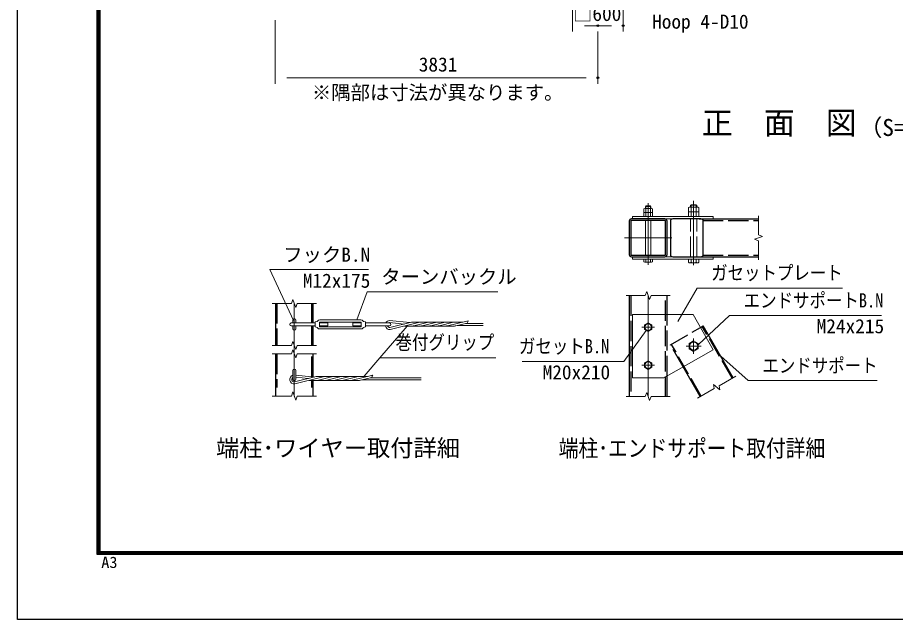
# Model space of a CAD drawing. Units: millimetres, scale not verified. Extents: x -14699 to 14701, y -10394 to 10396.
# Drawn here: x -14699 to -4281, y -10394 to -3245 of the extents above; entities that cross this region are included whole.
import ezdxf
from ezdxf.enums import TextEntityAlignment as Align

# ---------------------------------------------------------------- set-up
doc = ezdxf.new("R2010")
doc.units = ezdxf.units.MM
doc.header["$LTSCALE"] = 40
doc.header["$PDMODE"] = 32
doc.header["$PDSIZE"] = 20
doc.linetypes.add('DASHED', pattern=[7.5, 6, -1.5])
doc.linetypes.add('USER1', pattern=[50.8, 31.75, -6.35, 6.35, -6.35])
for name, color, linetype, lineweight in [('0-0_D-TTL-TXT', 7, 'Continuous', 13), ('0-1_D-STR1', 1, 'Continuous', 25), ('0-2_D-BMK', 2, 'USER1', 13), ('0-3_D-STR3', 3, 'Continuous', 13), ('0-5_D-STR-DIM', 7, 'Continuous', 13), ('0-8_D-STR-TXT', 7, 'Continuous', 13), ('0-C_D-TTL', 7, 'Continuous', 25)]:
    doc.layers.add(name, color=color, linetype=linetype, lineweight=lineweight)
doc.layers.add('0-7_Defpoints', color=8, linetype='Continuous')
doc.styles.add('ＭＳ ゴシック', font='')
doc.styles.get('ＭＳ ゴシック').set_extended_font_data('MS Gothic')

msp = doc.modelspace()

# ---------------------------------------------------------------- linework, layer by layer
at = {"layer": '0-1_D-STR1'}
for p, q in [((-7440.46, -5663.63), (-7440.46, -6059.63)), ((-7422.46, -5663.63), (-7422.46, -6059.63)), ((-7017.46, -5636.63), (-7413.46, -5636.63)), ((-7017.46, -5654.63), (-7413.46, -5654.63)), ((-7008.46, -6059.63), (-7008.46, -5663.63)), ((-6990.46, -6059.63), (-6990.46, -5663.63)), ((-6951.16, -5663.63), (-6951.16, -6059.63)), ((-6588.45, -5636.63), (-6924.16, -5636.63)), ((-6611.89, -5636.63), (-5906.6, -5636.63)), ((-6561.45, -6059.63), (-6561.45, -5663.63)), ((-7413.46, -6068.63), (-7017.46, -6068.63)), ((-7413.46, -6086.63), (-7017.46, -6086.63)), ((-6924.16, -6086.63), (-6588.45, -6086.63)), ((-6611.89, -6086.63), (-5906.6, -6086.63)), ((-7440.46, -6547.67), (-7440.46, -7747.67)), ((-6990.46, -6772.67), (-6990.46, -6547.67)), ((-11639.56, -6640.29), (-11639.56, -7140.29)), ((-11189.56, -6872.29), (-11189.56, -6640.29)), ((-11189.56, -7140.29), (-11189.56, -6908.29)), ((-6594.39, -6927.66), (-6561.45, -6908.64)), ((-6206.94, -7522.67), (-6561.45, -6908.64)), ((-11639.56, -7240.29), (-11639.56, -7740.29)), ((-11189.56, -7513.49), (-11189.56, -7240.29)), ((-6596.66, -7747.67), (-6800.6, -7394.42)), ((-11189.56, -7740.29), (-11189.56, -7555.28)), ((-6990.46, -7747.67), (-6990.46, -7501.51))]:
    msp.add_line(p, q, dxfattribs=at)
at = {"layer": '0-1_D-STR1', "linetype": 'DASHED'}
for p, q in [((-6565.07, -5654.63), (-5906.6, -5654.63)), ((-6565.07, -6068.63), (-5906.6, -6068.63)), ((-7422.46, -6547.67), (-7422.46, -7747.67)), ((-7008.46, -7747.67), (-7008.46, -6547.67)), ((-11621.56, -6640.29), (-11621.56, -7140.29)), ((-11207.56, -6872.29), (-11207.56, -6640.29)), ((-6990.46, -7501.51), (-6990.46, -6772.67)), ((-11207.56, -7140.29), (-11207.56, -6908.29)), ((-6951.16, -7133.64), (-6594.39, -6927.66)), ((-6218.64, -7529.42), (-6573.14, -6915.39)), ((-6800.6, -7394.42), (-6951.16, -7133.64)), ((-6584.96, -7740.92), (-6939.47, -7126.89)), ((-11621.56, -7240.29), (-11621.56, -7640.29)), ((-11207.56, -7511.62), (-11207.56, -7240.29)), ((-11207.56, -7640.29), (-11207.56, -7555.28))]:
    msp.add_line(p, q, dxfattribs=at)
at = {"layer": '0-1_D-STR1'}
for centre, radius, start, end in [((-7413.46, -5663.63), 27, 90, 180), ((-7413.46, -5663.63), 9, 90, 180), ((-7017.46, -5663.63), 27, 0, 90), ((-7017.46, -5663.63), 9, 0, 90), ((-6924.16, -5663.63), 27, 90, 180), ((-6588.45, -5663.63), 27, 0, 90), ((-7413.46, -6059.63), 27, 180, 270), ((-7413.46, -6059.63), 9, 180, 270), ((-7017.46, -6059.63), 27, 270, 0), ((-7017.46, -6059.63), 9, 270, 0), ((-6924.16, -6059.63), 27, 180, 270), ((-6588.45, -6059.63), 27, 270, 0)]:
    msp.add_arc(centre, radius, start, end, dxfattribs=at)
at = {"layer": '0-2_D-BMK'}
for p, q in [((-7215.46, -6181.8), (-7215.46, -5450.31)), ((-6675.46, -6188.15), (-6675.46, -5423.31)), ((-7496.71, -5861.63), (-6934.21, -5861.63)), ((-7215.46, -7747.67), (-7215.46, -6547.67)), ((-11414.56, -7740.29), (-11414.56, -6640.29)), ((-7140.46, -6922.67), (-7290.46, -6922.67)), ((-6675.46, -7057.67), (-6675.46, -7237.67)), ((-6765.46, -7147.67), (-6585.46, -7147.67)), ((-7140.46, -7372.67), (-7290.46, -7372.67))]:
    msp.add_line(p, q, dxfattribs=at)
at = {"layer": '0-3_D-STR3'}
for p, q in [((-7267.36, -5561.63), (-7267.36, -5517.83)), ((-7255.15, -5513.63), (-7176.52, -5513.63)), ((-7245.46, -5487.69), (-7241.4, -5483.63)), ((-7245.46, -5513.63), (-7245.46, -5487.69)), ((-7245.46, -5487.69), (-7185.46, -5487.69)), ((-7241.41, -5561.63), (-7241.41, -5517.83)), ((-7241.4, -5483.63), (-7189.52, -5483.63)), ((-7241.4, -5513.63), (-7241.4, -5483.63)), ((-7189.52, -5513.63), (-7189.52, -5483.63)), ((-7185.46, -5487.69), (-7189.52, -5483.63)), ((-7189.51, -5561.63), (-7189.51, -5517.83)), ((-7185.46, -5513.63), (-7185.46, -5487.69)), ((-7163.56, -5517.83), (-7163.56, -5561.63)), ((-6737.86, -5552.63), (-6737.86, -5501.63)), ((-6722.54, -5495.63), (-6626.01, -5495.63)), ((-6711.46, -5473.5), (-6706.58, -5468.63)), ((-6711.46, -5495.63), (-6711.46, -5473.5)), ((-6711.46, -5473.5), (-6639.46, -5473.5)), ((-6706.66, -5552.63), (-6706.66, -5501.63)), ((-6706.58, -5468.63), (-6644.33, -5468.63)), ((-6706.58, -5495.63), (-6706.58, -5468.63)), ((-6644.33, -5495.63), (-6644.33, -5468.63)), ((-6644.33, -5468.63), (-6639.46, -5473.5)), ((-6644.26, -5552.63), (-6644.26, -5501.63)), ((-6639.46, -5495.63), (-6639.46, -5473.5)), ((-6613.06, -5501.63), (-6613.06, -5552.63)), ((-7402.96, -5609.63), (-6442.96, -5609.63)), ((-7402.96, -5609.63), (-7402.96, -5636.63)), ((-7267.36, -5561.63), (-7163.56, -5561.63)), ((-7267.36, -5609.63), (-7267.36, -5565.83)), ((-7267.36, -5609.63), (-7163.56, -5609.63)), ((-7255.15, -5561.63), (-7176.52, -5561.63)), ((-7241.41, -5609.63), (-7241.41, -5565.83)), ((-7189.51, -5609.63), (-7189.51, -5565.83)), ((-7163.56, -5565.83), (-7163.56, -5609.63)), ((-6737.86, -5552.63), (-6613.06, -5552.63)), ((-6737.86, -5609.63), (-6737.86, -5558.63)), ((-6737.86, -5609.63), (-6613.06, -5609.63)), ((-6722.54, -5552.63), (-6626.01, -5552.63)), ((-6706.66, -5609.63), (-6706.66, -5558.63)), ((-6644.26, -5609.63), (-6644.26, -5558.63)), ((-6613.06, -5558.63), (-6613.06, -5609.63)), ((-6442.96, -5609.63), (-6442.96, -5636.63)), ((-7402.96, -5636.63), (-6442.96, -5636.63)), ((-7245.46, -6068.63), (-7245.46, -5654.63)), ((-7185.46, -6068.63), (-7185.46, -5654.63)), ((-7402.96, -6086.63), (-6442.96, -6086.63)), ((-7402.96, -6113.63), (-7402.96, -6086.63)), ((-7402.96, -6113.63), (-6442.96, -6113.63)), ((-7267.36, -6113.63), (-7163.56, -6113.63)), ((-7267.36, -6148.43), (-7267.36, -6113.63)), ((-7241.41, -6148.43), (-7241.41, -6113.63)), ((-7189.51, -6148.43), (-7189.51, -6113.63)), ((-7163.56, -6148.43), (-7163.56, -6113.63)), ((-6737.86, -6113.63), (-6613.06, -6113.63)), ((-6737.86, -6152.63), (-6737.86, -6113.63)), ((-6706.66, -6152.63), (-6706.66, -6113.63)), ((-6644.26, -6152.63), (-6644.26, -6113.63)), ((-6613.06, -6152.63), (-6613.06, -6113.63)), ((-6442.96, -6113.63), (-6442.96, -6086.63)), ((-7255.15, -6152.63), (-7176.52, -6152.63)), ((-6722.54, -6158.63), (-6626.01, -6158.63)), ((-11450.56, -6872.29), (-11168.57, -6872.29)), ((-11432.56, -6839.29), (-11432.56, -6872.29)), ((-11396.56, -6839.29), (-11396.56, -6872.29)), ((-11168.57, -6860.29), (-11145.17, -6855.28)), ((-11168.57, -6920.29), (-11168.57, -6860.29)), ((-11117.57, -6912.79), (-11117.57, -6867.79)), ((-11117.57, -6872.29), (-11018.57, -6872.29)), ((-11111.57, -6836.29), (-10625.57, -6836.29)), ((-11111.57, -6861.79), (-10625.57, -6861.79)), ((-10718.57, -6908.29), (-10718.57, -6872.29)), ((-10718.57, -6872.29), (-10619.57, -6872.29)), ((-10619.57, -6912.79), (-10619.57, -6867.79)), ((-10568.57, -6872.29), (-10286.57, -6872.29)), ((-10283.98, -6868.22), (-10110.96, -6886.19)), ((-10283.34, -6844.16), (-10042.36, -6869.17)), ((-10279.78, -6928.05), (-10022.79, -6864.32)), ((-10276.06, -6951.85), (-9923.07, -6864.32)), ((-9413.81, -6861.68), (-10001.13, -6861.68)), ((-9995.12, -6906.91), (-9823.35, -6864.32)), ((-9895.4, -6906.91), (-9723.63, -6864.32)), ((-9795.68, -6906.91), (-9623.91, -6864.32)), ((-9695.96, -6906.91), (-9524.19, -6864.32)), ((-9596.24, -6906.91), (-9350.79, -6846.05)), ((-9496.52, -6906.91), (-9362.48, -6873.67)), ((-6682.96, -6772.67), (-7402.96, -6772.67)), ((-7402.96, -6772.67), (-7402.96, -7522.67)), ((-11450.56, -6908.29), (-11168.57, -6908.29)), ((-11432.56, -6908.29), (-11432.56, -6941.29)), ((-11396.56, -6908.29), (-11396.56, -6941.29)), ((-11168.57, -6920.29), (-11145.17, -6925.31)), ((-11111.57, -6918.79), (-10625.57, -6918.79)), ((-11111.57, -6944.29), (-10625.57, -6944.29)), ((-10718.57, -6908.29), (-10619.57, -6908.29)), ((-10568.57, -6920.29), (-10591.97, -6925.31)), ((-10568.57, -6908.29), (-10286.57, -6908.29)), ((-9515.37, -6909.56), (-10105.51, -6909.56)), ((-9477.89, -6902.3), (-9174.56, -6902.3)), ((-9381.11, -6878.3), (-9174.56, -6878.3)), ((-11432.56, -7439.29), (-11432.56, -7541.29)), ((-11396.56, -7439.29), (-11396.56, -7541.29)), ((-11396.56, -7492.01), (-11175.99, -7514.9)), ((-10729.87, -7552.64), (-10484.42, -7491.77)), ((-11413.41, -7573.77), (-11156.42, -7510.05)), ((-11409.69, -7597.57), (-11056.7, -7510.05)), ((-11396.56, -7516.13), (-11244.59, -7531.91)), ((-10649, -7555.28), (-11239.14, -7555.28)), ((-10547.44, -7507.4), (-11134.76, -7507.4)), ((-11128.75, -7552.64), (-10956.98, -7510.05)), ((-11029.03, -7552.64), (-10857.26, -7510.05)), ((-10929.31, -7552.64), (-10757.54, -7510.05)), ((-10829.59, -7552.64), (-10657.82, -7510.05)), ((-10630.15, -7552.64), (-10496.11, -7519.4)), ((-10611.52, -7548.02), (-9908.19, -7548.02)), ((-10514.74, -7524.02), (-9908.19, -7524.02))]:
    msp.add_line(p, q, dxfattribs=at)
at = {"layer": '0-3_D-STR3', "linetype": 'DASHED'}
for p, q in [((-6711.46, -6086.63), (-6711.46, -5636.63)), ((-6639.46, -6086.63), (-6639.46, -5636.63))]:
    msp.add_line(p, q, dxfattribs=at)
at = {"layer": '0-3_D-STR3'}
for points in [[(-11117.57, -6908.29), (-11018.57, -6908.29), (-11018.57, -6872.29)], [(-10568.57, -6920.29), (-10568.57, -6860.29), (-10591.97, -6855.28)], [(-6682.96, -6772.67), (-6442.96, -7192.67), (-7027.96, -7522.67), (-7402.96, -7522.67)]]:
    msp.add_lwpolyline(points, dxfattribs=at)
for points in [[(-7170.51, -6896.72), (-7215.46, -6870.77), (-7260.4, -6896.72), (-7260.4, -6948.62), (-7215.46, -6974.57), (-7170.51, -6948.62)], [(-6729.5, -7178.87), (-6675.46, -7210.07), (-6621.42, -7178.87), (-6621.42, -7116.47), (-6675.46, -7085.27), (-6729.5, -7116.47)], [(-7170.51, -7346.72), (-7215.46, -7320.77), (-7260.4, -7346.72), (-7260.4, -7398.62), (-7215.46, -7424.57), (-7170.51, -7398.62)]]:
    msp.add_lwpolyline(points, close=True, dxfattribs=at)
for centre, radius in [((-7215.46, -6922.67), 39.31), ((-6675.46, -7147.67), 48.27), ((-7215.46, -7372.67), 39.31)]:
    msp.add_circle(centre, radius, dxfattribs=at)
for centre, radius, start, end in [((-7254.38, -5535.7), 22.09, 54.01973, 125.98027), ((-7215.46, -5595.9), 82.27, 71.61284, 108.38716), ((-7176.53, -5535.77), 22.14, 54.12648, 125.87352), ((-6722.26, -5518.91), 23.27, 47.91412, 132.08588), ((-6675.46, -5579.75), 84.12, 68.22895, 111.77105), ((-6628.66, -5518.33), 22.85, 46.94085, 133.05915), ((-7254.38, -5583.7), 22.09, 54.01973, 125.98027), ((-7215.46, -5643.9), 82.27, 71.61284, 108.38716), ((-7176.53, -5583.77), 22.14, 54.12648, 125.87352), ((-6722.26, -5575.91), 23.27, 47.91412, 132.08588), ((-6675.46, -5636.75), 84.12, 68.22895, 111.77105), ((-6628.66, -5575.33), 22.85, 46.94085, 133.05915), ((-7254.38, -6130.56), 22.09, 234.01973, 305.98027), ((-7215.46, -6070.37), 82.27, 251.61284, 288.38716), ((-7176.53, -6130.49), 22.14, 234.12648, 305.87352), ((-6722.26, -6135.36), 23.27, 227.91412, 312.08588), ((-6675.46, -6074.51), 84.12, 248.22895, 291.77105), ((-6628.66, -6135.94), 22.85, 226.94085, 313.05915), ((-11450.56, -6890.29), 18, 90, 270), ((-11414.56, -6839.29), 18, 0, 180), ((-11147.68, -6843.54), 12, 282.09925, 326.11888), ((-11111.57, -6867.79), 31.5, 90, 146.11888), ((-11111.57, -6867.79), 6, 90, 180), ((-10625.57, -6867.79), 31.5, 33.88112, 90), ((-10625.57, -6867.79), 6, 0, 90), ((-10589.46, -6843.54), 12, 213.88112, 257.90075), ((-10280.93, -6898.07), 54, 92.82496, 151.48944), ((-10280.93, -6898.07), 30, 95.82544, 120.77566), ((-10286.57, -6890.29), 18, 270, 90), ((-10001.13, -6951.68), 90, 90, 103.92636), ((-9901.41, -6951.68), 90, 90, 103.92636), ((-9801.69, -6951.68), 90, 90, 103.92636), ((-9701.97, -6951.68), 90, 90, 103.92636), ((-9602.25, -6951.68), 90, 90, 103.92636), ((-9502.53, -6951.68), 90, 90, 103.92636), ((-9552.59, -6776.9), 213.32, 333.02173, 341.08588), ((-11414.56, -6941.29), 18, 180, 0), ((-11147.68, -6937.04), 12, 33.88112, 77.90075), ((-11111.57, -6912.79), 31.5, 213.88112, 270), ((-11111.57, -6912.79), 6, 180, 270), ((-10625.57, -6912.79), 6, 270, 0), ((-10625.57, -6912.79), 31.5, 270, 326.11888), ((-10589.46, -6937.04), 12, 102.09925, 146.11888), ((-10280.93, -6898.07), 54, 191.63319, 275.17572), ((-10280.93, -6898.07), 30, 199.92759, 272.18972), ((-10016.78, -6819.56), 90, 270, 283.92645), ((-9917.06, -6819.56), 90, 270, 283.92645), ((-9817.34, -6819.56), 90, 270, 283.92645), ((-9717.62, -6819.56), 90, 270, 283.92645), ((-9617.9, -6819.56), 90, 270, 283.92645), ((-9518.18, -6819.56), 90, 270, 283.92645), ((-11414.56, -7543.79), 54, 109.47138, 275.17572), ((-11414.56, -7439.29), 18, 0, 180), ((-10686.22, -7422.63), 213.32, 333.02173, 341.08588), ((-11414.56, -7543.79), 30, 126.87024, 272.18972), ((-11414.56, -7541.29), 18, 180, 0), ((-11134.76, -7597.4), 90, 90, 103.92636), ((-11150.41, -7465.28), 90, 270, 283.92645), ((-11035.04, -7597.4), 90, 90, 103.92636), ((-11050.69, -7465.28), 90, 270, 283.92645), ((-10935.32, -7597.4), 90, 90, 103.92636), ((-10950.97, -7465.28), 90, 270, 283.92645), ((-10835.6, -7597.4), 90, 90, 103.92636), ((-10851.25, -7465.28), 90, 270, 283.92645), ((-10735.88, -7597.4), 90, 90, 103.92636), ((-10751.53, -7465.28), 90, 270, 283.92645), ((-10636.16, -7597.4), 90, 90, 103.92636), ((-10651.81, -7465.28), 90, 270, 283.92645)]:
    msp.add_arc(centre, radius, start, end, dxfattribs=at)
at = {"layer": '0-5_D-STR-DIM'}
for p, q in [((-8112.12, -3045.46), (-8112.12, -3411.98)), ((-7512.12, -3045.46), (-7512.12, -3411.98)), ((-11643.12, -3275.46), (-11643.12, -4030.81)), ((-7972.12, -3341.98), (-7652.12, -3341.98)), ((-7812.12, -3411.98), (-7812.12, -4030.81)), ((-11503.12, -3960.81), (-7952.12, -3960.81)), ((-5906.6, -5827), (-5906.6, -5599.13)), ((-5906.6, -5827), (-5859.03, -5844.32)), ((-5859.03, -5844.32), (-5954.18, -5878.95)), ((-5954.18, -5878.95), (-5906.6, -5896.26)), ((-5906.6, -6124.13), (-5906.6, -5896.26)), ((-7477.96, -6547.67), (-7250.09, -6547.67)), ((-7232.77, -6500.09), (-7250.09, -6547.67)), ((-7198.14, -6595.24), (-7232.77, -6500.09)), ((-7180.83, -6547.67), (-7198.14, -6595.24)), ((-7180.83, -6547.67), (-6952.96, -6547.67)), ((-11677.06, -6640.29), (-11449.19, -6640.29)), ((-11431.87, -6592.72), (-11449.19, -6640.29)), ((-11397.25, -6687.87), (-11431.87, -6592.72)), ((-11379.93, -6640.29), (-11397.25, -6687.87)), ((-11379.93, -6640.29), (-11152.06, -6640.29)), ((-11677.06, -7140.29), (-11449.19, -7140.29)), ((-11431.87, -7092.72), (-11449.19, -7140.29)), ((-11397.25, -7187.87), (-11431.87, -7092.72)), ((-11379.93, -7140.29), (-11397.25, -7187.87)), ((-11379.93, -7140.29), (-11152.06, -7140.29)), ((-11677.06, -7240.29), (-11449.19, -7240.29)), ((-11431.87, -7192.72), (-11449.19, -7240.29)), ((-11397.25, -7287.87), (-11431.87, -7192.72)), ((-11379.93, -7240.29), (-11397.25, -7287.87)), ((-11379.93, -7240.29), (-11152.06, -7240.29)), ((-6440.58, -7602.63), (-6431.79, -7652.48)), ((-6363.02, -7667.71), (-6440.58, -7602.63)), ((-6371.81, -7617.85), (-6174.47, -7503.92)), ((-11431.87, -7692.72), (-11449.19, -7740.29)), ((-11397.25, -7787.87), (-11431.87, -7692.72)), ((-7232.77, -7700.09), (-7250.09, -7747.67)), ((-7198.14, -7795.24), (-7232.77, -7700.09)), ((-6629.13, -7766.42), (-6431.79, -7652.48)), ((-6371.81, -7617.85), (-6363.02, -7667.71)), ((-11677.06, -7740.29), (-11449.19, -7740.29)), ((-11379.93, -7740.29), (-11397.25, -7787.87)), ((-11379.93, -7740.29), (-11152.06, -7740.29)), ((-7477.96, -7747.67), (-7250.09, -7747.67)), ((-7180.83, -7747.67), (-7198.14, -7795.24)), ((-7180.83, -7747.67), (-6952.96, -7747.67))]:
    msp.add_line(p, q, dxfattribs=at)
at = {"layer": '0-7_Defpoints'}
for p in [(-7812.12, -3341.98), (-7512.12, -3341.98), (-7812.12, -3960.81)]:
    msp.add_point(p, dxfattribs=at)
at = {"layer": '0-8_D-STR-TXT'}
msp.add_line((-10399.43, -7287.92), (-10587.33, -7505.89), dxfattribs=at)
for points in [[(-10534.27, -6237.97), (-11703.88, -6237.97), (-11423.13, -6845.56)], [(-8999.72, -6501.45), (-10551.3, -6501.45), (-10674.44, -6834.42)], [(-4909.09, -6460.22), (-6635.67, -6460.22), (-6864.35, -6856.29)], [(-4444.45, -6784.58), (-6251.87, -6784.58), (-6619.96, -7130.15)], [(-9024.63, -7287.92), (-10399.43, -7287.92), (-10074.57, -6911.07)], [(-8711.36, -7331.72), (-7503.56, -7331.72), (-7239.1, -6963.22)], [(-4499.18, -7557.64), (-6029.44, -7557.64), (-6353.89, -7266.9)]]:
    msp.add_lwpolyline(points, dxfattribs=at)
at = {"layer": '0-C_D-TTL', "color": 2}
msp.add_lwpolyline([(-14698.88, 10395.79), (14701.12, 10395.79), (14701.12, -10394.21), (-14698.88, -10394.21)], close=True, dxfattribs=at)
at = {"layer": '0-C_D-TTL'}
for points in [[(-13753.88, 9625.79), (13756.12, 9625.79), (13756.12, -9624.21), (-13753.88, -9624.21)], [(-13745.13, 9617.04), (13747.37, 9617.04), (13747.37, -9615.46), (-13745.13, -9615.46)], [(-13736.38, 9608.29), (13738.62, 9608.29), (13738.62, -9606.71), (-13736.38, -9606.71)], [(-13727.63, 9599.54), (13729.87, 9599.54), (13729.87, -9597.96), (-13727.63, -9597.96)], [(-13718.88, 9590.79), (13721.12, 9590.79), (13721.12, -9589.21), (-13718.88, -9589.21)]]:
    msp.add_lwpolyline(points, close=True, dxfattribs=at)

# ---------------------------------------------------------------- texts
at = {"layer": '0-0_D-TTL-TXT', "style": 'ＭＳ ゴシック'}
for s, height, p in [('正\u3000面\u3000図', 269.5, (-6577.97, -4713.04)), ('（S=1/70）', 202.1, (-4711.87, -4712.88)), ('端柱･ワイヤー取付詳細', 202.1, (-12343.36, -8519.53))]:
    msp.add_text(s, height=height, dxfattribs=at).set_placement(p, align=Align.BOTTOM_LEFT)
at = {"layer": '0-0_D-TTL-TXT', "style": 'ＭＳ ゴシック', "width": 0.85}
msp.add_text('端柱･エンドサポート取付詳細', height=202.1, dxfattribs=at).set_placement((-8277.29, -8522.19), align=Align.BOTTOM_LEFT)
at = {"layer": '0-5_D-STR-DIM', "style": 'ＭＳ ゴシック'}
for s, p in [('□600', (-8106.64, -3336.49)), ('3831', (-9937.79, -3937.19))]:
    msp.add_text(s, height=168.3, dxfattribs=at).set_placement(p, align=Align.BOTTOM_LEFT)
at = {"layer": '0-8_D-STR-TXT', "style": 'ＭＳ ゴシック'}
for s, p in [('Hoop 4-D10', (-7168.46, -3428.15)), ('※隅部は寸法が異なります。', (-11205.79, -4270.77)), ('フックB.N', (-11546.07, -6196.14)), ('ターンバックル', (-10382.84, -6457.85)), ('M12x175', (-11313.67, -6505.39)), ('M24x215', (-5216.21, -7045.89)), ('M20x210', (-8467.9, -7593.04))]:
    msp.add_text(s, height=168.3, dxfattribs=at).set_placement(p, align=Align.BOTTOM_LEFT)
at = {"layer": '0-8_D-STR-TXT', "style": 'ＭＳ ゴシック', "width": 0.85}
for s, p in [('ガセットプレート', (-6468.1, -6411.28)), ('エンドサポートB.N', (-6081.63, -6739.2)), ('巻付グリップ', (-10213.21, -7237.21)), ('ガセットB.N', (-8748.63, -7283.68)), ('エンドサポート', (-5859.2, -7512.26))]:
    msp.add_text(s, height=168.3, dxfattribs=at).set_placement(p, align=Align.BOTTOM_LEFT)
at = {"layer": '0-C_D-TTL', "style": 'ＭＳ ゴシック', "width": 1.05}
msp.add_text('A3', height=134.6, dxfattribs=at).set_placement((-13705.19, -9823.05), align=Align.BOTTOM_LEFT)

doc.saveas('drawing.dxf')
